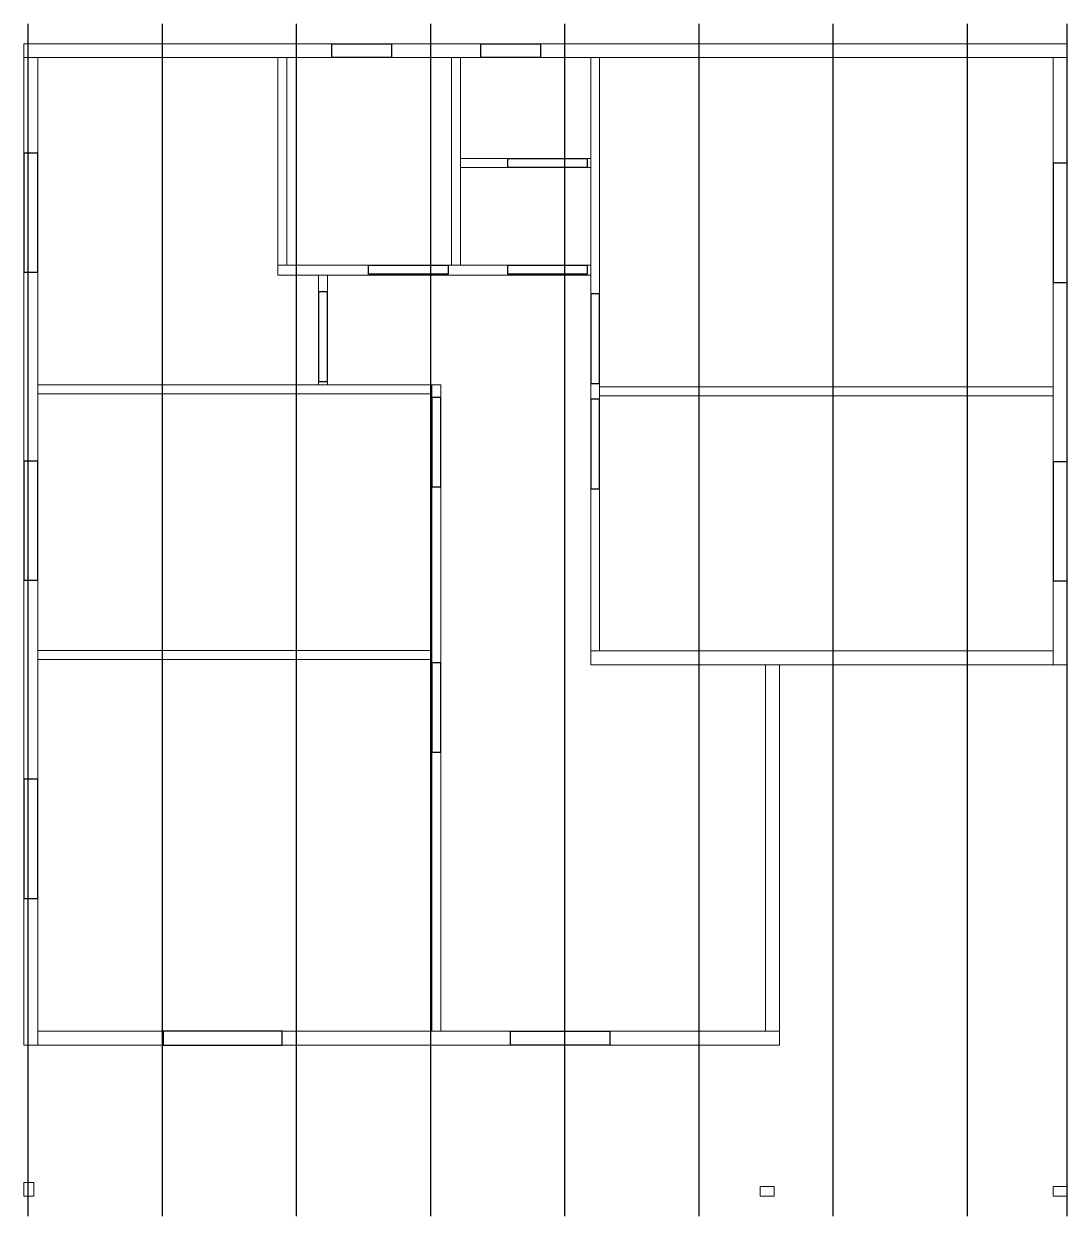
# Model space of a CAD drawing. Header units: centimetres. Extents: x -373760 to 14750, y -122502 to 29584.
# Drawn here: x -290371 to -279871, y -122502 to -110502 of the extents above; entities that cross this region are included whole.
import ezdxf

# ---------------------------------------------------------------- set-up
doc = ezdxf.new("R2010")
doc.units = ezdxf.units.CM
doc.layers.add('TRUSS', color=4, linetype='Continuous')
doc.layers.add('WDWK-MAIN', color=2, linetype='Continuous')
doc.layers.add('WALL-MAIN', color=1, linetype='Continuous', lineweight=20)

msp = doc.modelspace()

# ---------------------------------------------------------------- linework, layer by layer
at = {"layer": 'TRUSS', "ltscale": 0.45}
for p, q in [((-290325.84, -122502.44, 2800), (-290325.84, -110502.44, 2800)), ((-290325.84, -110502.44, 2800), (-290325.84, -110502.44, 2890)), ((-288975.84, -122502.44, 2800), (-288975.84, -110502.44, 2800)), ((-288975.84, -110502.44, 2800), (-288975.84, -110502.44, 2890)), ((-287625.84, -122502.44, 2800), (-287625.84, -110502.44, 2800)), ((-287625.84, -110502.44, 2800), (-287625.84, -110502.44, 2890)), ((-286275.84, -122502.44, 2800), (-286275.84, -110502.44, 2800)), ((-286275.84, -110502.44, 2800), (-286275.84, -110502.44, 2890)), ((-284925.84, -122502.44, 2800), (-284925.84, -110502.44, 2800)), ((-284925.84, -110502.44, 2800), (-284925.84, -110502.44, 2890)), ((-283575.84, -122502.44, 2800), (-283575.84, -110502.44, 2800)), ((-283575.84, -110502.44, 2800), (-283575.84, -110502.44, 2890)), ((-282225.84, -122502.44, 2800), (-282225.84, -110502.44, 2800)), ((-282225.84, -110502.44, 2800), (-282225.84, -110502.44, 2890)), ((-280875.84, -122502.44, 2800), (-280875.84, -110502.44, 2800)), ((-280875.84, -110502.44, 2800), (-280875.84, -110502.44, 2890)), ((-279871.48, -122502.44, 2800), (-279871.48, -110502.44, 2800)), ((-279871.48, -110502.44, 2800), (-279871.48, -110502.44, 2890)), ((-290325.84, -122502.44, 2800), (-290325.84, -122502.44, 2890)), ((-288975.84, -122502.44, 2800), (-288975.84, -122502.44, 2890)), ((-287625.84, -122502.44, 2800), (-287625.84, -122502.44, 2890)), ((-286275.84, -122502.44, 2800), (-286275.84, -122502.44, 2890)), ((-284925.84, -122502.44, 2800), (-284925.84, -122502.44, 2890)), ((-283575.84, -122502.44, 2800), (-283575.84, -122502.44, 2890)), ((-282225.84, -122502.44, 2800), (-282225.84, -122502.44, 2890)), ((-280875.84, -122502.44, 2800), (-280875.84, -122502.44, 2890)), ((-279871.48, -122502.44, 2800), (-279871.48, -122502.44, 2890))]:
    msp.add_line(p, q, dxfattribs=at)
at = {"layer": 'WALL-MAIN', "color": 6, "ltscale": 0.45}
for p, q in [((-290370.84, -110702.44), (-290370.84, -110702.44, 2800)), ((-279871.48, -110702.44), (-279871.48, -110702.44, 2800)), ((-290370.84, -110842.44), (-290370.84, -110842.44, 2800)), ((-290230.84, -110842.44), (-290230.84, -110842.44, 2800)), ((-287815.83, -110842.44), (-287815.83, -110842.44, 2800)), ((-287725.83, -110842.44), (-287725.83, -110842.44, 2800)), ((-286065.82, -110842.44), (-286065.82, -110842.44, 2800)), ((-285975.82, -110842.44), (-285975.82, -110842.44, 2800)), ((-284666.4, -110842.44), (-284666.4, -110842.44, 2800)), ((-284576.4, -110842.44), (-284576.4, -110842.44, 2800)), ((-280011.48, -110842.44), (-280011.48, -110842.44, 2800)), ((-279871.48, -110842.44), (-279871.48, -110842.44, 2800)), ((-285975.82, -111856.74), (-285975.82, -111856.74, 2800)), ((-285975.82, -111946.74), (-285975.82, -111946.74, 2800)), ((-284666.4, -111856.74), (-284666.4, -111856.74, 2800)), ((-284666.4, -111946.74), (-284666.4, -111946.74, 2800)), ((-287815.83, -112931.28), (-287815.83, -112931.28, 2800)), ((-287815.83, -113031.28), (-287815.83, -113031.28, 2800)), ((-287725.83, -112931.28), (-287725.83, -112931.28, 2800)), ((-287405.55, -113031.28), (-287405.55, -113031.28, 2800)), ((-287315.55, -113031.28), (-287315.55, -113031.28, 2800)), ((-286065.82, -112931.28), (-286065.82, -112931.28, 2800)), ((-285975.82, -112931.28), (-285975.82, -112931.28, 2800)), ((-284666.4, -112931.28), (-284666.4, -112931.28, 2800)), ((-284666.4, -113031.28), (-284666.4, -113031.28, 2800)), ((-290230.84, -114135.61), (-290230.84, -114135.61, 2800)), ((-290230.84, -114225.61), (-290230.84, -114225.61, 2800)), ((-287405.55, -114135.61), (-287405.55, -114135.61, 2800)), ((-287315.55, -114135.61), (-287315.55, -114135.61, 2800)), ((-286265.83, -114135.61), (-286265.83, -114135.61, 2800)), ((-286265.83, -114225.61), (-286265.83, -114225.61, 2800)), ((-286175.83, -114135.61), (-286175.83, -114135.61, 2800)), ((-284576.4, -114156.35), (-284576.4, -114156.35, 2800)), ((-280011.48, -114156.35), (-280011.48, -114156.35, 2800)), ((-284576.4, -114246.35), (-284576.4, -114246.35, 2800)), ((-280011.48, -114246.35), (-280011.48, -114246.35, 2800)), ((-290230.84, -116809.11), (-290230.84, -116809.11, 2800)), ((-286265.83, -116809.11), (-286265.83, -116809.11, 2800)), ((-284666.4, -116813.87), (-284666.4, -116813.87, 2800)), ((-284576.4, -116813.87), (-284576.4, -116813.87, 2800)), ((-280011.48, -116813.87), (-280011.48, -116813.87, 2800)), ((-290230.84, -116899.11), (-290230.84, -116899.11, 2800)), ((-286265.83, -116899.11), (-286265.83, -116899.11, 2800)), ((-284666.4, -116953.87), (-284666.4, -116953.87, 2800)), ((-282906.83, -116953.87), (-282906.83, -116953.87, 2800)), ((-282766.83, -116953.87), (-282766.83, -116953.87, 2800)), ((-280011.48, -116953.87), (-280011.48, -116953.87, 2800)), ((-279871.48, -116953.87), (-279871.48, -116953.87, 2800)), ((-290230.84, -120640.64), (-290230.84, -120640.64, 2800)), ((-286265.83, -120640.64), (-286265.83, -120640.64, 2800)), ((-286175.83, -120640.64), (-286175.83, -120640.64, 2800)), ((-282906.83, -120640.64), (-282906.83, -120640.64, 2800)), ((-282766.83, -120640.64), (-282766.83, -120640.64, 2800)), ((-290370.84, -120780.64), (-290370.84, -120780.64, 2800)), ((-290230.84, -120780.64), (-290230.84, -120780.64, 2800)), ((-282766.83, -120780.64), (-282766.83, -120780.64, 2800)), ((-290370.84, -122162.44), (-290370.84, -122162.44, 2800)), ((-290270.84, -122162.44), (-290270.84, -122162.44, 2800)), ((-282959.4, -122202.37), (-282959.4, -122202.37, 2800)), ((-282819.4, -122202.37), (-282819.4, -122202.37, 2800)), ((-280012.31, -122202.37), (-280012.31, -122202.37, 2800)), ((-279872.31, -122202.37), (-279872.31, -122202.37, 2800)), ((-290370.84, -122302.44), (-290370.84, -122302.44, 2800)), ((-290270.84, -122302.44), (-290270.84, -122302.44, 2800)), ((-282959.4, -122302.37), (-282959.4, -122302.37, 2800)), ((-282819.4, -122302.37), (-282819.4, -122302.37, 2800)), ((-280012.31, -122302.37), (-280012.31, -122302.37, 2800)), ((-279872.31, -122302.37), (-279872.31, -122302.37, 2800))]:
    msp.add_line(p, q, dxfattribs=at)
for points in [[(-279871.48, -110702.44), (-290370.84, -110702.44), (-290370.84, -110842.44), (-279871.48, -110842.44)], [(-290370.84, -110842.44), (-290230.84, -110842.44), (-290230.84, -120780.64), (-290370.84, -120780.64)], [(-287815.83, -112931.28), (-287725.83, -112931.28), (-287725.83, -110842.44), (-287815.83, -110842.44)], [(-286065.82, -112931.28), (-285975.82, -112931.28), (-285975.82, -110842.44), (-286065.82, -110842.44)], [(-284666.4, -116813.87), (-284576.4, -116813.87), (-284576.4, -110842.44), (-284666.4, -110842.44)], [(-279871.48, -110842.44), (-280011.48, -110842.44), (-280011.48, -116953.87), (-279871.48, -116953.87)], [(-285975.82, -111856.74), (-284666.4, -111856.74), (-284666.4, -111946.74), (-285975.82, -111946.74)], [(-287815.83, -113031.28), (-284666.4, -113031.28), (-284666.4, -112931.28), (-287815.83, -112931.28)], [(-287405.55, -114135.61), (-287315.55, -114135.61), (-287315.55, -113031.28), (-287405.55, -113031.28)], [(-286265.83, -114135.61), (-290230.84, -114135.61), (-290230.84, -114225.61), (-286265.83, -114225.61)], [(-286265.83, -120640.64), (-286175.83, -120640.64), (-286175.83, -114135.61), (-286265.83, -114135.61)], [(-280011.48, -114156.35), (-284576.4, -114156.35), (-284576.4, -114246.35), (-280011.48, -114246.35)], [(-286265.83, -116809.11), (-290230.84, -116809.11), (-290230.84, -116899.11), (-286265.83, -116899.11)], [(-280011.48, -116953.87), (-284666.4, -116953.87), (-284666.4, -116813.87), (-280011.48, -116813.87)], [(-282906.83, -120640.64), (-282766.83, -120640.64), (-282766.83, -116953.87), (-282906.83, -116953.87)], [(-290230.84, -120780.64), (-282766.83, -120780.64), (-282766.83, -120640.64), (-290230.84, -120640.64)], [(-290370.84, -122302.44), (-290270.84, -122302.44), (-290270.84, -122162.44), (-290370.84, -122162.44)], [(-282959.4, -122202.37), (-282819.4, -122202.37), (-282819.4, -122302.37), (-282959.4, -122302.37)], [(-280012.31, -122202.37), (-279872.31, -122202.37), (-279872.31, -122302.37), (-280012.31, -122302.37)]]:
    msp.add_lwpolyline(points, close=True, dxfattribs=at)
at = {"layer": 'WALL-MAIN', "color": 6, "ltscale": 0.45, "elevation": 2800}
for points in [[(-279871.48, -110702.44), (-290370.84, -110702.44), (-290370.84, -110842.44), (-279871.48, -110842.44)], [(-290370.84, -110842.44), (-290230.84, -110842.44), (-290230.84, -120780.64), (-290370.84, -120780.64)], [(-287815.83, -112931.28), (-287725.83, -112931.28), (-287725.83, -110842.44), (-287815.83, -110842.44)], [(-286065.82, -112931.28), (-285975.82, -112931.28), (-285975.82, -110842.44), (-286065.82, -110842.44)], [(-284666.4, -116813.87), (-284576.4, -116813.87), (-284576.4, -110842.44), (-284666.4, -110842.44)], [(-279871.48, -110842.44), (-280011.48, -110842.44), (-280011.48, -116953.87), (-279871.48, -116953.87)], [(-285975.82, -111856.74), (-284666.4, -111856.74), (-284666.4, -111946.74), (-285975.82, -111946.74)], [(-287815.83, -113031.28), (-284666.4, -113031.28), (-284666.4, -112931.28), (-287815.83, -112931.28)], [(-287405.55, -114135.61), (-287315.55, -114135.61), (-287315.55, -113031.28), (-287405.55, -113031.28)], [(-286265.83, -114135.61), (-290230.84, -114135.61), (-290230.84, -114225.61), (-286265.83, -114225.61)], [(-286265.83, -120640.64), (-286175.83, -120640.64), (-286175.83, -114135.61), (-286265.83, -114135.61)], [(-280011.48, -114156.35), (-284576.4, -114156.35), (-284576.4, -114246.35), (-280011.48, -114246.35)], [(-286265.83, -116809.11), (-290230.84, -116809.11), (-290230.84, -116899.11), (-286265.83, -116899.11)], [(-280011.48, -116953.87), (-284666.4, -116953.87), (-284666.4, -116813.87), (-280011.48, -116813.87)], [(-282906.83, -120640.64), (-282766.83, -120640.64), (-282766.83, -116953.87), (-282906.83, -116953.87)], [(-290230.84, -120780.64), (-282766.83, -120780.64), (-282766.83, -120640.64), (-290230.84, -120640.64)], [(-290370.84, -122302.44), (-290270.84, -122302.44), (-290270.84, -122162.44), (-290370.84, -122162.44)], [(-282959.4, -122202.37), (-282819.4, -122202.37), (-282819.4, -122302.37), (-282959.4, -122302.37)], [(-280012.31, -122202.37), (-279872.31, -122202.37), (-279872.31, -122302.37), (-280012.31, -122302.37)]]:
    msp.add_lwpolyline(points, close=True, dxfattribs=at)
at = {"layer": 'WDWK-MAIN', "ltscale": 0.45}
for p, q in [((-287269.75, -110702.44, 2300), (-287269.75, -110702.44, 1700)), ((-286669.75, -110702.44, 2300), (-286669.75, -110702.44, 1700)), ((-285771.14, -110702.44, 2300), (-285771.14, -110702.44, 1700)), ((-285171.14, -110702.44, 2300), (-285171.14, -110702.44, 1700)), ((-287269.75, -110842.44, 2300), (-287269.75, -110842.44, 1700)), ((-286669.75, -110842.44, 2300), (-286669.75, -110842.44, 1700)), ((-285771.14, -110842.44, 2300), (-285771.14, -110842.44, 1700)), ((-285171.14, -110842.44, 2300), (-285171.14, -110842.44, 1700)), ((-290370.84, -111802.75, 2300), (-290370.84, -111802.75, 1100)), ((-290230.84, -111802.75, 2300), (-290230.84, -111802.75, 1100)), ((-285500.81, -111856.74, 2100), (-285500.81, -111856.74)), ((-285500.81, -111946.74, 2100), (-285500.81, -111946.74)), ((-284700.81, -111856.74, 2100), (-284700.81, -111856.74)), ((-284700.81, -111946.74, 2100), (-284700.81, -111946.74)), ((-280011.48, -111904.82, 2300), (-280011.48, -111904.82, 1100)), ((-279871.48, -111904.82, 2300), (-279871.48, -111904.82, 1100)), ((-290370.84, -113002.75, 2300), (-290370.84, -113002.75, 1100)), ((-290230.84, -113002.75, 2300), (-290230.84, -113002.75, 1100)), ((-286900.76, -112931.28, 2100), (-286900.76, -112931.28)), ((-286900.76, -113021.28, 2100), (-286900.76, -113021.28)), ((-286100.76, -112931.28, 2100), (-286100.76, -112931.28)), ((-286100.76, -113021.28, 2100), (-286100.76, -113021.28)), ((-285501.63, -112931.28, 2100), (-285501.63, -112931.28)), ((-285501.63, -113021.28, 2100), (-285501.63, -113021.28)), ((-284701.63, -112931.28, 2100), (-284701.63, -112931.28)), ((-284701.63, -113021.28, 2100), (-284701.63, -113021.28)), ((-280011.48, -113104.82, 2300), (-280011.48, -113104.82, 1100)), ((-279871.48, -113104.82, 2300), (-279871.48, -113104.82, 1100)), ((-287405.55, -113200.92, 2100), (-287405.55, -113200.92)), ((-287315.55, -113200.92, 2100), (-287315.55, -113200.92)), ((-284666.4, -113221.35, 2100), (-284666.4, -113221.35)), ((-284576.4, -113221.35, 2100), (-284576.4, -113221.35)), ((-287405.55, -114100.92, 2100), (-287405.55, -114100.92)), ((-287315.55, -114100.92, 2100), (-287315.55, -114100.92)), ((-284666.4, -114121.35, 2100), (-284666.4, -114121.35)), ((-284576.4, -114121.35, 2100), (-284576.4, -114121.35)), ((-286265.83, -114261.66, 2100), (-286265.83, -114261.66)), ((-286175.83, -114261.66, 2100), (-286175.83, -114261.66)), ((-284666.4, -114281.35, 2100), (-284666.4, -114281.35)), ((-284576.4, -114281.35, 2100), (-284576.4, -114281.35)), ((-290370.84, -114902.92, 2300), (-290370.84, -114902.92, 1100)), ((-290230.84, -114902.92, 2300), (-290230.84, -114902.92, 1100)), ((-280011.48, -114909.25, 2300), (-280011.48, -114909.25, 1100)), ((-279871.48, -114909.25, 2300), (-279871.48, -114909.25, 1100)), ((-286265.83, -115161.66, 2100), (-286265.83, -115161.66)), ((-286175.83, -115161.66, 2100), (-286175.83, -115161.66)), ((-284666.4, -115181.35, 2100), (-284666.4, -115181.35)), ((-284576.4, -115181.35, 2100), (-284576.4, -115181.35)), ((-290370.84, -116102.92, 2300), (-290370.84, -116102.92, 1100)), ((-290230.84, -116102.92, 2300), (-290230.84, -116102.92, 1100)), ((-280011.48, -116109.25, 2300), (-280011.48, -116109.25, 1100)), ((-279871.48, -116109.25, 2300), (-279871.48, -116109.25, 1100)), ((-286265.83, -116934.11, 2100), (-286265.83, -116934.11)), ((-286175.83, -116934.11, 2100), (-286175.83, -116934.11)), ((-286265.83, -117834.11, 2100), (-286265.83, -117834.11)), ((-286175.83, -117834.11, 2100), (-286175.83, -117834.11)), ((-290370.84, -118105.55, 2300), (-290370.84, -118105.55, 1100)), ((-290230.84, -118105.55, 2300), (-290230.84, -118105.55, 1100)), ((-290370.84, -119305.55, 2300), (-290370.84, -119305.55, 1100)), ((-290230.84, -119305.55, 2300), (-290230.84, -119305.55, 1100)), ((-288970.22, -120640.64, 2300), (-288970.22, -120640.64, 1100)), ((-287770.22, -120640.64, 2300), (-287770.22, -120640.64, 1100)), ((-285474.74, -120640.64), (-285474.74, -120640.64, 2100)), ((-284474.74, -120640.64), (-284474.74, -120640.64, 2100)), ((-288970.22, -120780.64, 2300), (-288970.22, -120780.64, 1100)), ((-287770.22, -120780.64, 2300), (-287770.22, -120780.64, 1100)), ((-285474.74, -120780.64), (-285474.74, -120780.64, 2100)), ((-284474.74, -120780.64), (-284474.74, -120780.64, 2100))]:
    msp.add_line(p, q, dxfattribs=at)
for points, elevation in [([(-287269.75, -110702.44), (-286669.75, -110702.44), (-286669.75, -110842.44), (-287269.75, -110842.44)], 1700), ([(-287269.75, -110702.44), (-286669.75, -110702.44), (-286669.75, -110842.44), (-287269.75, -110842.44)], 2300), ([(-285771.14, -110702.44), (-285171.14, -110702.44), (-285171.14, -110842.44), (-285771.14, -110842.44)], 1700), ([(-285771.14, -110702.44), (-285171.14, -110702.44), (-285171.14, -110842.44), (-285771.14, -110842.44)], 2300), ([(-290370.84, -111802.75), (-290370.84, -113002.75), (-290230.84, -113002.75), (-290230.84, -111802.75)], 1100), ([(-290370.84, -111802.75), (-290370.84, -113002.75), (-290230.84, -113002.75), (-290230.84, -111802.75)], 2300), ([(-285500.81, -111856.74), (-284700.81, -111856.74), (-284700.81, -111946.74), (-285500.81, -111946.74)], 2100), ([(-280011.48, -111904.82), (-280011.48, -113104.82), (-279871.48, -113104.82), (-279871.48, -111904.82)], 1100), ([(-280011.48, -111904.82), (-280011.48, -113104.82), (-279871.48, -113104.82), (-279871.48, -111904.82)], 2300), ([(-286900.76, -112931.28), (-286100.76, -112931.28), (-286100.76, -113021.28), (-286900.76, -113021.28)], 2100), ([(-285501.63, -112931.28), (-284701.63, -112931.28), (-284701.63, -113021.28), (-285501.63, -113021.28)], 2100), ([(-287315.55, -113200.92), (-287405.55, -113200.92), (-287405.55, -114100.92), (-287315.55, -114100.92)], 2100), ([(-284576.4, -113221.35), (-284666.4, -113221.35), (-284666.4, -114121.35), (-284576.4, -114121.35)], 2100), ([(-286175.83, -114261.66), (-286265.83, -114261.66), (-286265.83, -115161.66), (-286175.83, -115161.66)], 2100), ([(-284576.4, -114281.35), (-284666.4, -114281.35), (-284666.4, -115181.35), (-284576.4, -115181.35)], 2100), ([(-290370.84, -114902.92), (-290370.84, -116102.92), (-290230.84, -116102.92), (-290230.84, -114902.92)], 1100), ([(-290370.84, -114902.92), (-290370.84, -116102.92), (-290230.84, -116102.92), (-290230.84, -114902.92)], 2300), ([(-280011.48, -114909.25), (-280011.48, -116109.25), (-279871.48, -116109.25), (-279871.48, -114909.25)], 1100), ([(-280011.48, -114909.25), (-280011.48, -116109.25), (-279871.48, -116109.25), (-279871.48, -114909.25)], 2300), ([(-286175.83, -116934.11), (-286265.83, -116934.11), (-286265.83, -117834.11), (-286175.83, -117834.11)], 2100), ([(-290370.84, -118105.55), (-290370.84, -119305.55), (-290230.84, -119305.55), (-290230.84, -118105.55)], 1100), ([(-290370.84, -118105.55), (-290370.84, -119305.55), (-290230.84, -119305.55), (-290230.84, -118105.55)], 2300), ([(-288970.22, -120780.64), (-287770.22, -120780.64), (-287770.22, -120640.64), (-288970.22, -120640.64)], 1100), ([(-288970.22, -120780.64), (-287770.22, -120780.64), (-287770.22, -120640.64), (-288970.22, -120640.64)], 2300), ([(-285474.74, -120640.64), (-284474.74, -120640.64), (-284474.74, -120780.64), (-285474.74, -120780.64)], 2100)]:
    msp.add_lwpolyline(points, close=True, dxfattribs=dict(at, elevation=elevation))
for points in [[(-285500.81, -111856.74), (-284700.81, -111856.74), (-284700.81, -111946.74), (-285500.81, -111946.74)], [(-286900.76, -112931.28), (-286100.76, -112931.28), (-286100.76, -113021.28), (-286900.76, -113021.28)], [(-285501.63, -112931.28), (-284701.63, -112931.28), (-284701.63, -113021.28), (-285501.63, -113021.28)], [(-287315.55, -113200.92), (-287405.55, -113200.92), (-287405.55, -114100.92), (-287315.55, -114100.92)], [(-284576.4, -113221.35), (-284666.4, -113221.35), (-284666.4, -114121.35), (-284576.4, -114121.35)], [(-286175.83, -114261.66), (-286265.83, -114261.66), (-286265.83, -115161.66), (-286175.83, -115161.66)], [(-284576.4, -114281.35), (-284666.4, -114281.35), (-284666.4, -115181.35), (-284576.4, -115181.35)], [(-286175.83, -116934.11), (-286265.83, -116934.11), (-286265.83, -117834.11), (-286175.83, -117834.11)], [(-285474.74, -120640.64), (-284474.74, -120640.64), (-284474.74, -120780.64), (-285474.74, -120780.64)]]:
    msp.add_lwpolyline(points, close=True, dxfattribs=at)

doc.saveas('drawing.dxf')
